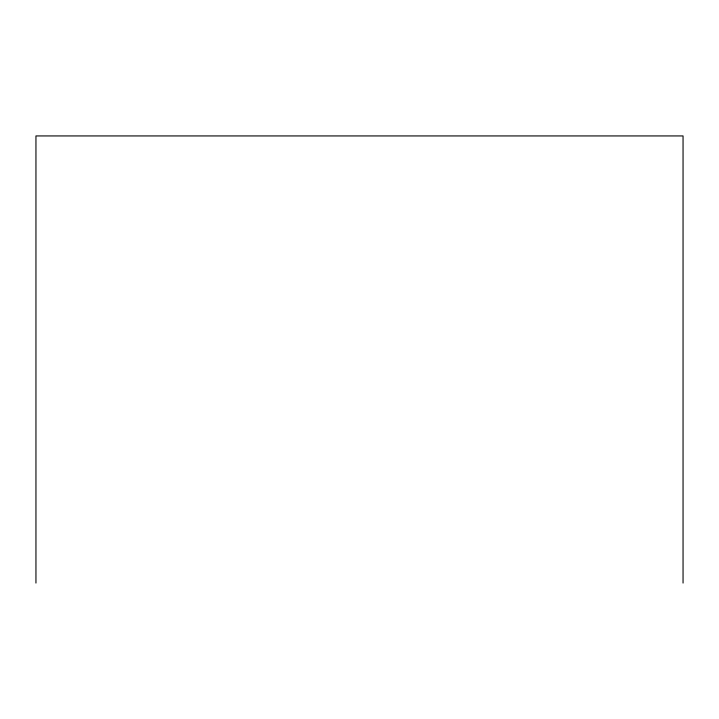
<?xml version="1.0" encoding="UTF-8"?>
<svg xmlns="http://www.w3.org/2000/svg" width="719" height="719" viewBox="0 0 719 719"><rect width="100%" height="100%" fill="white"/><g stroke="black" fill="none" stroke-linecap="round" stroke-linejoin="round"><path stroke-width="1.08" d="M683.05 583.064L683.05 135.936L35.95 135.936L35.95 583.064"/></g></svg>
